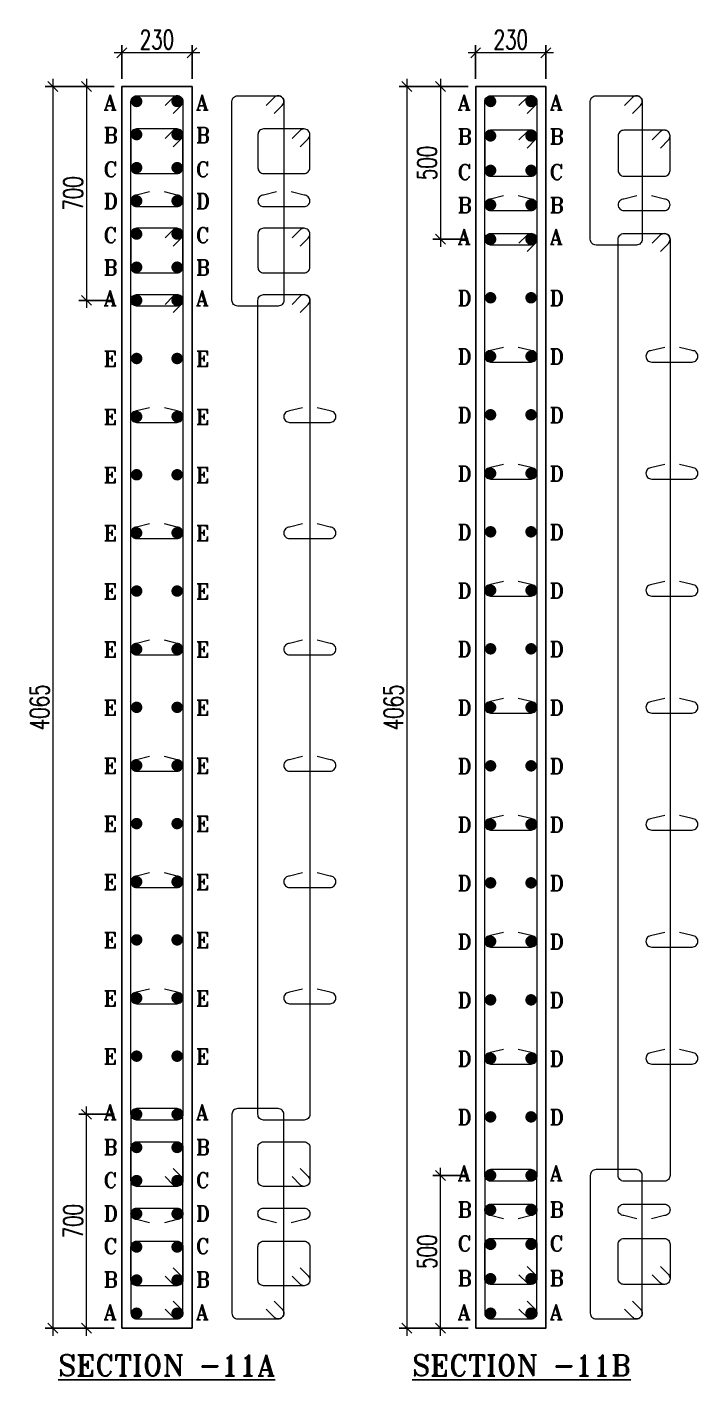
# Model space of a CAD drawing. Header units: millimetres. Extents: x 1363246 to 1691641, y -112430 to 78417.
# Drawn here: x 1593917 to 1602700, y -112375 to -94657 of the extents above; entities that cross this region are included whole.
import ezdxf

# ---------------------------------------------------------------- set-up
doc = ezdxf.new("R2010")
doc.units = ezdxf.units.MM
doc.header["$LTSCALE"] = 500
doc.header["$MEASUREMENT"] = 0
doc.header["$PDMODE"] = 34
doc.layers.get('Defpoints').update_dxf_attribs({"lineweight": 0})
doc.layers.add('DIAMENTION', color=1, linetype='Continuous', lineweight=0)
doc.layers.add('STEEL', color=7, linetype='Continuous', lineweight=20)
for name, color, linetype in [('Reinf', 4, 'Continuous'), ('S-TEXT', 3, 'Continuous'), ('TOWER AREA COLUMN.', 6, 'Continuous')]:
    doc.layers.add(name, color=color, linetype=linetype)
doc.styles.add('2MM', font='romans.shx', dxfattribs={"width": 0.7})
doc.styles.add('ROMANT', font='romant__.ttf', dxfattribs={"width": 0.9, "height": 600})
doc.dimstyles.new('SHUIB', dxfattribs={"dimtxt": 200, "dimasz": 180, "dimexe": 100, "dimexo": 250, "dimgap": 50, "dimtad": 2, "dimdec": 0, "dimzin": 1, "dimdsep": 46, "dimtxsty": '2MM', "dimblk": 'OBLIQUE', "dimcen": 0, "dimdle": 100, "dimclrd": 1, "dimclre": 1, "dimclrt": 3, "dimadec": 0, "dimazin": 0, "dimtfac": 1, "dimtdec": 0, "dimtix": 1, "dimtmove": 2, "dimatfit": 3, "dimfxl": 0, "dimtolj": 1, "dimlwd": -1, "dimarcsym": 0})

# ---------------------------------------------------------------- blocks, each defined once
blk = doc.blocks.new('_Oblique')
at = {"color": 0, "linetype": 'ByBlock', "lineweight": -2}
blk.add_line((-0.5, -0.5), (0.5, 0.5), dxfattribs=at)
blk = doc.blocks.new('*D202')
at = {"layer": 'Defpoints', "color": 0, "ltscale": 100, "transparency": 16777216}
for p in [(1595157, -94996), (1595157, -95436), (1596077, -95436)]:
    blk.add_point(p, dxfattribs=at)
at = {"layer": 'DIAMENTION', "color": 1, "lineweight": -2, "ltscale": 100, "transparency": 16777216}
for p, q in [((1595157, -95336), (1595157, -94896)), ((1596077, -95336), (1596077, -94896))]:
    blk.add_line(p, q, dxfattribs=at)
at = {"layer": 'DIAMENTION', "color": 1, "ltscale": 100, "transparency": 16777216}
blk.add_line((1596177, -94996), (1595057, -94996), dxfattribs=at)
at = {"layer": 'DIAMENTION', "color": 1, "ltscale": 100, "transparency": 16777216, "xscale": 130, "yscale": 130, "zscale": 130, "rotation": 180}
blk.add_blockref('_Oblique', (1595157, -94996), dxfattribs=at)
at = {"layer": 'DIAMENTION', "color": 1, "ltscale": 100, "transparency": 16777216, "xscale": 130, "yscale": 130, "zscale": 130}
blk.add_blockref('_Oblique', (1596077, -94996), dxfattribs=at)
at = {"layer": 'DIAMENTION', "color": 3, "ltscale": 100, "transparency": 16777216, "insert": (1595617, -94821), "char_height": 250, "attachment_point": 5, "style": '2MM'}
blk.add_mtext('\\A1;230', dxfattribs=at)
blk = doc.blocks.new('*D203')
at = {"layer": 'Defpoints', "color": 0, "ltscale": 100, "transparency": 16777216}
for p in [(1595157, -95436), (1594256, -111696), (1595157, -111696)]:
    blk.add_point(p, dxfattribs=at)
at = {"layer": 'DIAMENTION', "color": 1, "lineweight": -2, "ltscale": 100, "transparency": 16777216}
for p, q in [((1595057, -95436), (1594156, -95436)), ((1595057, -111696), (1594156, -111696))]:
    blk.add_line(p, q, dxfattribs=at)
at = {"layer": 'DIAMENTION', "color": 1, "ltscale": 100, "transparency": 16777216}
blk.add_line((1594256, -95336), (1594256, -111796), dxfattribs=at)
at = {"layer": 'DIAMENTION', "color": 1, "ltscale": 100, "transparency": 16777216, "xscale": 130, "yscale": 130, "zscale": 130}
for p, rotation in [((1594256, -95436), 90), ((1594256, -111696), 270)]:
    blk.add_blockref('_Oblique', p, dxfattribs=dict(at, rotation=rotation))
at = {"layer": 'DIAMENTION', "color": 3, "ltscale": 100, "transparency": 16777216, "insert": (1594081, -103566), "char_height": 250, "attachment_point": 5, "rotation": 90, "style": '2MM'}
blk.add_mtext('\\A1;4065', dxfattribs=at)
blk = doc.blocks.new('*D204')
at = {"layer": 'Defpoints', "color": 0, "ltscale": 100, "transparency": 16777216}
for p in [(1595157, -95436), (1594696, -98236), (1595157, -98236)]:
    blk.add_point(p, dxfattribs=at)
at = {"layer": 'DIAMENTION', "color": 1, "lineweight": -2, "ltscale": 100, "transparency": 16777216}
for p, q in [((1595057, -95436), (1594596, -95436)), ((1595057, -98236), (1594596, -98236))]:
    blk.add_line(p, q, dxfattribs=at)
at = {"layer": 'DIAMENTION', "color": 1, "ltscale": 100, "transparency": 16777216}
blk.add_line((1594696, -95336), (1594696, -98336), dxfattribs=at)
at = {"layer": 'DIAMENTION', "color": 1, "ltscale": 100, "transparency": 16777216, "xscale": 130, "yscale": 130, "zscale": 130}
for p, rotation in [((1594696, -95436), 90), ((1594696, -98236), 270)]:
    blk.add_blockref('_Oblique', p, dxfattribs=dict(at, rotation=rotation))
at = {"layer": 'DIAMENTION', "color": 3, "ltscale": 100, "transparency": 16777216, "insert": (1594521, -96836), "char_height": 250, "attachment_point": 5, "rotation": 90, "style": '2MM'}
blk.add_mtext('\\A1;700', dxfattribs=at)
blk = doc.blocks.new('*D226')
at = {"layer": 'Defpoints', "color": 0, "ltscale": 100, "transparency": 16777216}
for p in [(1594696, -108896), (1595157, -108896), (1595157, -111696)]:
    blk.add_point(p, dxfattribs=at)
at = {"layer": 'DIAMENTION', "color": 1, "lineweight": -2, "ltscale": 100, "transparency": 16777216}
for p, q in [((1595057, -108896), (1594596, -108896)), ((1595057, -111696), (1594596, -111696))]:
    blk.add_line(p, q, dxfattribs=at)
at = {"layer": 'DIAMENTION', "color": 1, "ltscale": 100, "transparency": 16777216}
blk.add_line((1594696, -111796), (1594696, -108796), dxfattribs=at)
at = {"layer": 'DIAMENTION', "color": 1, "ltscale": 100, "transparency": 16777216, "xscale": 130, "yscale": 130, "zscale": 130}
for p, rotation in [((1594696, -108896), 90), ((1594696, -111696), 270)]:
    blk.add_blockref('_Oblique', p, dxfattribs=dict(at, rotation=rotation))
at = {"layer": 'DIAMENTION', "color": 3, "ltscale": 100, "transparency": 16777216, "insert": (1594521, -110296), "char_height": 250, "attachment_point": 5, "rotation": 90, "style": '2MM'}
blk.add_mtext('\\A1;700', dxfattribs=at)
blk = doc.blocks.new('*D230')
at = {"layer": 'Defpoints', "color": 0, "ltscale": 100, "transparency": 16777216}
for p in [(1599790, -94996), (1599790, -95436), (1600710, -95436)]:
    blk.add_point(p, dxfattribs=at)
at = {"layer": 'DIAMENTION', "color": 1, "lineweight": -2, "ltscale": 100, "transparency": 16777216}
for p, q in [((1599790, -95336), (1599790, -94896)), ((1600710, -95336), (1600710, -94896))]:
    blk.add_line(p, q, dxfattribs=at)
at = {"layer": 'DIAMENTION', "color": 1, "ltscale": 100, "transparency": 16777216}
blk.add_line((1600810, -94996), (1599690, -94996), dxfattribs=at)
at = {"layer": 'DIAMENTION', "color": 1, "ltscale": 100, "transparency": 16777216, "xscale": 130, "yscale": 130, "zscale": 130, "rotation": 180}
blk.add_blockref('_Oblique', (1599790, -94996), dxfattribs=at)
at = {"layer": 'DIAMENTION', "color": 1, "ltscale": 100, "transparency": 16777216, "xscale": 130, "yscale": 130, "zscale": 130}
blk.add_blockref('_Oblique', (1600710, -94996), dxfattribs=at)
at = {"layer": 'DIAMENTION', "color": 3, "ltscale": 100, "transparency": 16777216, "insert": (1600250, -94821), "char_height": 250, "attachment_point": 5, "style": '2MM'}
blk.add_mtext('\\A1;230', dxfattribs=at)
blk = doc.blocks.new('*D231')
at = {"layer": 'Defpoints', "color": 0, "ltscale": 100, "transparency": 16777216}
for p in [(1599790, -95436), (1598890, -111696), (1599790, -111696)]:
    blk.add_point(p, dxfattribs=at)
at = {"layer": 'DIAMENTION', "color": 1, "lineweight": -2, "ltscale": 100, "transparency": 16777216}
for p, q in [((1599690, -95436), (1598790, -95436)), ((1599690, -111696), (1598790, -111696))]:
    blk.add_line(p, q, dxfattribs=at)
at = {"layer": 'DIAMENTION', "color": 1, "ltscale": 100, "transparency": 16777216}
blk.add_line((1598890, -95336), (1598890, -111796), dxfattribs=at)
at = {"layer": 'DIAMENTION', "color": 1, "ltscale": 100, "transparency": 16777216, "xscale": 130, "yscale": 130, "zscale": 130}
for p, rotation in [((1598890, -95436), 90), ((1598890, -111696), 270)]:
    blk.add_blockref('_Oblique', p, dxfattribs=dict(at, rotation=rotation))
at = {"layer": 'DIAMENTION', "color": 3, "ltscale": 100, "transparency": 16777216, "insert": (1598715, -103566), "char_height": 250, "attachment_point": 5, "rotation": 90, "style": '2MM'}
blk.add_mtext('\\A1;4065', dxfattribs=at)
blk = doc.blocks.new('*D229')
at = {"layer": 'Defpoints', "color": 0, "ltscale": 100, "transparency": 16777216}
for p in [(1599329, -109696), (1599790, -109696), (1599790, -111696)]:
    blk.add_point(p, dxfattribs=at)
at = {"layer": 'DIAMENTION', "color": 1, "ltscale": 100, "transparency": 16777216}
blk.add_line((1599329, -111796), (1599329, -109596), dxfattribs=at)
at = {"layer": 'DIAMENTION', "color": 1, "lineweight": -2, "ltscale": 100, "transparency": 16777216}
for p, q in [((1599690, -109696), (1599229, -109696)), ((1599690, -111696), (1599229, -111696))]:
    blk.add_line(p, q, dxfattribs=at)
at = {"layer": 'DIAMENTION', "color": 1, "ltscale": 100, "transparency": 16777216, "xscale": 130, "yscale": 130, "zscale": 130}
for p, rotation in [((1599329, -109696), 90), ((1599329, -111696), 270)]:
    blk.add_blockref('_Oblique', p, dxfattribs=dict(at, rotation=rotation))
at = {"layer": 'DIAMENTION', "color": 3, "ltscale": 100, "transparency": 16777216, "insert": (1599154, -110696), "char_height": 250, "attachment_point": 5, "rotation": 90, "style": '2MM'}
blk.add_mtext('\\A1;500', dxfattribs=at)
blk = doc.blocks.new('*D232')
at = {"layer": 'Defpoints', "color": 0, "ltscale": 100, "transparency": 16777216}
for p in [(1599790, -95436), (1599329, -97436), (1599790, -97436)]:
    blk.add_point(p, dxfattribs=at)
at = {"layer": 'DIAMENTION', "color": 1, "lineweight": -2, "ltscale": 100, "transparency": 16777216}
for p, q in [((1599690, -95436), (1599229, -95436)), ((1599690, -97436), (1599229, -97436))]:
    blk.add_line(p, q, dxfattribs=at)
at = {"layer": 'DIAMENTION', "color": 1, "ltscale": 100, "transparency": 16777216}
blk.add_line((1599329, -95336), (1599329, -97536), dxfattribs=at)
at = {"layer": 'DIAMENTION', "color": 1, "ltscale": 100, "transparency": 16777216, "xscale": 130, "yscale": 130, "zscale": 130}
for p, rotation in [((1599329, -95436), 90), ((1599329, -97436), 270)]:
    blk.add_blockref('_Oblique', p, dxfattribs=dict(at, rotation=rotation))
at = {"layer": 'DIAMENTION', "color": 3, "ltscale": 100, "transparency": 16777216, "insert": (1599154, -96436), "char_height": 250, "attachment_point": 5, "rotation": 90, "style": '2MM'}
blk.add_mtext('\\A1;500', dxfattribs=at)

msp = doc.modelspace()

# ---------------------------------------------------------------- linework, layer by layer
at = {"layer": 'Reinf', "color": 4, "linetype": 'ByBlock', "const_width": 75}
for points in [[(1595351.8, -95668.6, -1), (1595351.8, -95593.6, -1)], [(1595881.8, -95668.6, 1), (1595881.8, -95593.6, 1)], [(1599985.3, -95668.6, -1), (1599985.3, -95593.6, -1)], [(1600515.3, -95668.6, 1), (1600515.3, -95593.6, 1)], [(1595351.8, -96027.7, 1), (1595351.8, -96102.7, 1)], [(1595881.8, -96027.7, -1), (1595881.8, -96102.7, -1)], [(1599985.3, -96044.8, 1), (1599985.3, -96119.8, 1)], [(1600515.3, -96044.8, -1), (1600515.3, -96119.8, -1)], [(1595351.8, -96460.8, 1), (1595351.8, -96535.8, 1)], [(1595881.8, -96460.8, -1), (1595881.8, -96535.8, -1)], [(1599985.3, -96496.1, 1), (1599985.3, -96571.1, 1)], [(1600515.3, -96496.1, -1), (1600515.3, -96571.1, -1)], [(1595351.8, -96896.1, 1), (1595351.8, -96971.1, 1)], [(1595881.8, -96896.1, -1), (1595881.8, -96971.1, -1)], [(1599985.3, -96947.3, 1), (1599985.3, -97022.3, 1)], [(1600515.3, -96947.3, -1), (1600515.3, -97022.3, -1)], [(1595351.8, -97330.2, 1), (1595351.8, -97405.2, 1)], [(1595881.8, -97330.2, -1), (1595881.8, -97405.2, -1)], [(1599985.3, -97398.6, 1), (1599985.3, -97473.6, 1)], [(1600515.3, -97398.6, -1), (1600515.3, -97473.6, -1)], [(1595351.8, -97764.4, 1), (1595351.8, -97839.4, 1)], [(1595881.8, -97764.4, -1), (1595881.8, -97839.4, -1)], [(1599985.3, -98164.8, 1), (1599985.3, -98239.8, 1)], [(1600515.3, -98164.8, -1), (1600515.3, -98239.8, -1)], [(1595351.8, -98198.6, 1), (1595351.8, -98273.6, 1)], [(1595881.8, -98198.6, -1), (1595881.8, -98273.6, -1)], [(1595351.8, -98960, 1), (1595351.8, -99035, 1)], [(1595881.8, -98960, -1), (1595881.8, -99035, -1)], [(1599985.3, -98931.1, 1), (1599985.3, -99006.1, 1)], [(1600515.3, -98931.1, -1), (1600515.3, -99006.1, -1)], [(1595351.8, -99721.4, 1), (1595351.8, -99796.4, 1)], [(1595881.8, -99721.4, -1), (1595881.8, -99796.4, -1)], [(1599985.3, -99697.3, 1), (1599985.3, -99772.3, 1)], [(1600515.3, -99697.3, -1), (1600515.3, -99772.3, -1)], [(1595351.8, -100482.9, 1), (1595351.8, -100557.9, 1)], [(1595881.8, -100482.9, -1), (1595881.8, -100557.9, -1)], [(1599985.3, -100463.6, 1), (1599985.3, -100538.6, 1)], [(1600515.3, -100463.6, -1), (1600515.3, -100538.6, -1)], [(1595351.8, -101244.3, 1), (1595351.8, -101319.3, 1)], [(1595881.8, -101244.3, -1), (1595881.8, -101319.3, -1)], [(1599985.3, -101229.8, 1), (1599985.3, -101304.8, 1)], [(1600515.3, -101229.8, -1), (1600515.3, -101304.8, -1)], [(1595351.8, -102005.7, 1), (1595351.8, -102080.7, 1)], [(1595881.8, -102005.7, -1), (1595881.8, -102080.7, -1)], [(1599985.3, -101996.1, 1), (1599985.3, -102071.1, 1)], [(1600515.3, -101996.1, -1), (1600515.3, -102071.1, -1)], [(1595351.8, -102767.1, 1), (1595351.8, -102842.1, 1)], [(1595881.8, -102767.1, -1), (1595881.8, -102842.1, -1)], [(1599985.3, -102762.3, 1), (1599985.3, -102837.3, 1)], [(1600515.3, -102762.3, -1), (1600515.3, -102837.3, -1)], [(1595351.8, -103528.6, 1), (1595351.8, -103603.6, 1)], [(1595881.8, -103528.6, -1), (1595881.8, -103603.6, -1)], [(1599985.3, -103528.6, 1), (1599985.3, -103603.6, 1)], [(1600515.3, -103528.6, -1), (1600515.3, -103603.6, -1)], [(1595351.8, -104290, 1), (1595351.8, -104365, 1)], [(1595881.8, -104290, -1), (1595881.8, -104365, -1)], [(1599985.3, -104294.8, 1), (1599985.3, -104369.8, 1)], [(1600515.3, -104294.8, -1), (1600515.3, -104369.8, -1)], [(1595351.8, -105051.4, 1), (1595351.8, -105126.4, 1)], [(1595881.8, -105051.4, -1), (1595881.8, -105126.4, -1)], [(1599985.3, -105061.1, 1), (1599985.3, -105136.1, 1)], [(1600515.3, -105061.1, -1), (1600515.3, -105136.1, -1)], [(1595351.8, -105812.9, 1), (1595351.8, -105887.9, 1)], [(1595881.8, -105812.9, -1), (1595881.8, -105887.9, -1)], [(1599985.3, -105827.3, 1), (1599985.3, -105902.3, 1)], [(1600515.3, -105827.3, -1), (1600515.3, -105902.3, -1)], [(1595351.8, -106574.3, 1), (1595351.8, -106649.3, 1)], [(1595881.8, -106574.3, -1), (1595881.8, -106649.3, -1)], [(1599985.3, -106593.6, 1), (1599985.3, -106668.6, 1)], [(1600515.3, -106593.6, -1), (1600515.3, -106668.6, -1)], [(1595351.8, -107335.7, 1), (1595351.8, -107410.7, 1)], [(1595881.8, -107335.7, -1), (1595881.8, -107410.7, -1)], [(1599985.3, -107359.8, 1), (1599985.3, -107434.8, 1)], [(1600515.3, -107359.8, -1), (1600515.3, -107434.8, -1)], [(1595351.8, -108097.1, 1), (1595351.8, -108172.1, 1)], [(1595881.8, -108097.1, -1), (1595881.8, -108172.1, -1)], [(1599985.3, -108126.1, 1), (1599985.3, -108201.1, 1)], [(1600515.3, -108126.1, -1), (1600515.3, -108201.1, -1)], [(1595351.8, -108933.6, -1), (1595351.8, -108858.6, -1)], [(1595881.8, -108933.6, 1), (1595881.8, -108858.6, 1)], [(1599985.3, -108892.3, 1), (1599985.3, -108967.3, 1)], [(1600515.3, -108892.3, -1), (1600515.3, -108967.3, -1)], [(1595351.8, -109367.7, -1), (1595351.8, -109292.7, -1)], [(1595881.8, -109367.7, 1), (1595881.8, -109292.7, 1)], [(1599985.3, -109733.6, -1), (1599985.3, -109658.6, -1)], [(1600515.3, -109733.6, 1), (1600515.3, -109658.6, 1)], [(1595351.8, -109801.9, -1), (1595351.8, -109726.9, -1)], [(1595881.8, -109801.9, 1), (1595881.8, -109726.9, 1)], [(1595351.8, -110236.1, -1), (1595351.8, -110161.1, -1)], [(1595881.8, -110236.1, 1), (1595881.8, -110161.1, 1)], [(1599985.3, -110184.8, -1), (1599985.3, -110109.8, -1)], [(1600515.3, -110184.8, 1), (1600515.3, -110109.8, 1)], [(1595351.8, -110671.4, -1), (1595351.8, -110596.4, -1)], [(1595881.8, -110671.4, 1), (1595881.8, -110596.4, 1)], [(1599985.3, -110636.1, -1), (1599985.3, -110561.1, -1)], [(1600515.3, -110636.1, 1), (1600515.3, -110561.1, 1)], [(1595351.8, -111104.4, -1), (1595351.8, -111029.4, -1)], [(1595881.8, -111104.4, 1), (1595881.8, -111029.4, 1)], [(1599985.3, -111087.3, -1), (1599985.3, -111012.3, -1)], [(1600515.3, -111087.3, 1), (1600515.3, -111012.3, 1)], [(1595351.8, -111463.6, 1), (1595351.8, -111538.6, 1)], [(1595881.8, -111463.6, -1), (1595881.8, -111538.6, -1)], [(1599985.3, -111463.6, 1), (1599985.3, -111538.6, 1)], [(1600515.3, -111463.6, -1), (1600515.3, -111538.6, -1)]]:
    msp.add_lwpolyline(points, format="xyb", close=True, dxfattribs=at)
at = {"layer": 'STEEL', "color": 4, "linetype": 'ByBlock'}
for points in [[(1595351.8, -95556.1), (1595881.8, -95556.1, -0.4142136), (1595956.8, -95631.1), (1595956.8, -98236.1, -0.4142136), (1595881.8, -98311.1), (1595351.8, -98311.1, -0.4142136), (1595276.8, -98236.1), (1595276.8, -95631.1, -0.4142136)], [(1596674.5, -95556.1), (1597204.5, -95556.1, -0.4142136), (1597279.5, -95631.1), (1597279.5, -98236.1, -0.4142136), (1597204.5, -98311.1), (1596674.5, -98311.1, -0.4142136), (1596599.5, -98236.1), (1596599.5, -95631.1, -0.4142136)], [(1599985.3, -95556.1), (1600515.3, -95556.1, -0.4142136), (1600590.3, -95631.1), (1600590.3, -97436.1, -0.4142136), (1600515.3, -97511.1), (1599985.3, -97511.1, -0.4142136), (1599910.3, -97436.1), (1599910.3, -95631.1, -0.4142136)], [(1601365.7, -95556.1), (1601895.7, -95556.1, -0.4142136), (1601970.7, -95631.1), (1601970.7, -97436.1, -0.4142136), (1601895.7, -97511.1), (1601365.7, -97511.1, -0.4142136), (1601290.7, -97436.1), (1601290.7, -95631.1, -0.4142136)], [(1595351.8, -96574.4), (1595881.8, -96574.4, 0.4142136), (1595956.8, -96499.4), (1595956.8, -96065.8, 0.4142136), (1595881.8, -95990.8), (1595351.8, -95990.8, 0.4142136), (1595276.8, -96065.8), (1595276.8, -96499.4, 0.4142136)], [(1597014.2, -96574.4), (1597544.2, -96574.4, 0.4142136), (1597619.2, -96499.4), (1597619.2, -96065.8, 0.4142136), (1597544.2, -95990.8), (1597014.2, -95990.8, 0.4142136), (1596939.2, -96065.8), (1596939.2, -96499.4, 0.4142136)], [(1599985.3, -96609.7), (1600515.3, -96609.7, 0.4142136), (1600590.3, -96534.7), (1600590.3, -96082.9, 0.4142136), (1600515.3, -96007.9), (1599985.3, -96007.9, 0.4142136), (1599910.3, -96082.9), (1599910.3, -96534.7, 0.4142136)], [(1601730, -96609.7), (1602260, -96609.7, 0.4142136), (1602335, -96534.7), (1602335, -96082.9, 0.4142136), (1602260, -96007.9), (1601730, -96007.9, 0.4142136), (1601655, -96082.9), (1601655, -96534.7, 0.4142136)], [(1595351.8, -97876.9), (1595881.8, -97876.9, 0.4142136), (1595956.8, -97801.9), (1595956.8, -97367.2, 0.4142136), (1595881.8, -97292.2), (1595351.8, -97292.2, 0.4142136), (1595276.8, -97367.2), (1595276.8, -97801.9, 0.4142136)], [(1597014.2, -97876.9), (1597544.2, -97876.9, 0.4142136), (1597619.2, -97801.9), (1597619.2, -97367.2, 0.4142136), (1597544.2, -97292.2), (1597014.2, -97292.2, 0.4142136), (1596939.2, -97367.2), (1596939.2, -97801.9, 0.4142136)], [(1599985.3, -97361.1), (1600515.3, -97361.1, -0.4142136), (1600590.3, -97436.1), (1600590.3, -109696.1, -0.4142136), (1600515.3, -109771.1), (1599985.3, -109771.1, -0.4142136), (1599910.3, -109696.1), (1599910.3, -97436.1, -0.4142136)], [(1601730, -97361.1), (1602260, -97361.1, -0.4142136), (1602335, -97436.1), (1602335, -109696.1, -0.4142136), (1602260, -109771.1), (1601730, -109771.1, -0.4142136), (1601655, -109696.1), (1601655, -97436.1, -0.4142136)], [(1595351.8, -98161.1), (1595881.8, -98161.1, -0.4142136), (1595956.8, -98236.1), (1595956.8, -108896.1, -0.4142136), (1595881.8, -108971.1), (1595351.8, -108971.1, -0.4142136), (1595276.8, -108896.1), (1595276.8, -98236.1, -0.4142136)], [(1597014.2, -98161.1), (1597544.2, -98161.1, -0.4142136), (1597619.2, -98236.1), (1597619.2, -108896.1, -0.4142136), (1597544.2, -108971.1), (1597014.2, -108971.1, -0.4142136), (1596939.2, -108896.1), (1596939.2, -98236.1, -0.4142136)], [(1595351.8, -111576.1), (1595881.8, -111576.1, 0.4142136), (1595956.8, -111501.1), (1595956.8, -108896.1, 0.4142136), (1595881.8, -108821.1), (1595351.8, -108821.1, 0.4142136), (1595276.8, -108896.1), (1595276.8, -111501.1, 0.4142136)], [(1596674.5, -111576.1), (1597204.5, -111576.1, 0.4142136), (1597279.5, -111501.1), (1597279.5, -108896.1, 0.4142136), (1597204.5, -108821.1), (1596674.5, -108821.1, 0.4142136), (1596599.5, -108896.1), (1596599.5, -111501.1, 0.4142136)], [(1595351.8, -109255.2), (1595881.8, -109255.2, -0.4142136), (1595956.8, -109330.2), (1595956.8, -109765, -0.4142136), (1595881.8, -109840), (1595351.8, -109840, -0.4142136), (1595276.8, -109765), (1595276.8, -109330.2, -0.4142136)], [(1597014.2, -109255.2), (1597544.2, -109255.2, -0.4142136), (1597619.2, -109330.2), (1597619.2, -109765, -0.4142136), (1597544.2, -109840), (1597014.2, -109840, -0.4142136), (1596939.2, -109765), (1596939.2, -109330.2, -0.4142136)], [(1599985.3, -111576.1), (1600515.3, -111576.1, 0.4142136), (1600590.3, -111501.1), (1600590.3, -109696.1, 0.4142136), (1600515.3, -109621.1), (1599985.3, -109621.1, 0.4142136), (1599910.3, -109696.1), (1599910.3, -111501.1, 0.4142136)], [(1601365.7, -111576.1), (1601895.7, -111576.1, 0.4142136), (1601970.7, -111501.1), (1601970.7, -109696.1, 0.4142136), (1601895.7, -109621.1), (1601365.7, -109621.1, 0.4142136), (1601290.7, -109696.1), (1601290.7, -111501.1, 0.4142136)], [(1595351.8, -110557.7), (1595881.8, -110557.7, -0.4142136), (1595956.8, -110632.7), (1595956.8, -111066.4, -0.4142136), (1595881.8, -111141.4), (1595351.8, -111141.4, -0.4142136), (1595276.8, -111066.4), (1595276.8, -110632.7, -0.4142136)], [(1597014.2, -110557.7), (1597544.2, -110557.7, -0.4142136), (1597619.2, -110632.7), (1597619.2, -111066.4, -0.4142136), (1597544.2, -111141.4), (1597014.2, -111141.4, -0.4142136), (1596939.2, -111066.4), (1596939.2, -110632.7, -0.4142136)], [(1599985.3, -110522.5), (1600515.3, -110522.5, -0.4142136), (1600590.3, -110597.5), (1600590.3, -111049.3, -0.4142136), (1600515.3, -111124.3), (1599985.3, -111124.3, -0.4142136), (1599910.3, -111049.3), (1599910.3, -110597.5, -0.4142136)], [(1601730, -110522.5), (1602260, -110522.5, -0.4142136), (1602335, -110597.5), (1602335, -111049.3, -0.4142136), (1602260, -111124.3), (1601730, -111124.3, -0.4142136), (1601655, -111049.3), (1601655, -110597.5, -0.4142136)]]:
    msp.add_lwpolyline(points, format="xyb", close=True, dxfattribs=at)
for points in [[(1595829.8, -95789.3), (1595935, -95684.1, 0.4142136), (1595935, -95578), (1595935, -95578, 0.4142136), (1595828.9, -95578), (1595723.7, -95683.3)], [(1597152.5, -95789.3), (1597257.7, -95684.1, 0.4142136), (1597257.7, -95578), (1597257.7, -95578, 0.4142136), (1597151.6, -95578), (1597046.4, -95683.3)], [(1600463.2, -95789.3), (1600568.4, -95684.1, 0.4142136), (1600568.4, -95578), (1600568.4, -95578, 0.4142136), (1600462.4, -95578), (1600357.2, -95683.3)], [(1601843.7, -95789.3), (1601948.9, -95684.1, 0.4142136), (1601948.9, -95578), (1601948.9, -95578, 0.4142136), (1601842.8, -95578), (1601737.6, -95683.3)], [(1595829.8, -96224), (1595935, -96118.8, 0.4142136), (1595935, -96012.8), (1595935, -96012.8, 0.4142136), (1595828.9, -96012.8), (1595723.7, -96118)], [(1597492.1, -96224), (1597597.3, -96118.8, 0.4142136), (1597597.3, -96012.8), (1597597.3, -96012.8, 0.4142136), (1597491.3, -96012.8), (1597386, -96118)], [(1600463.2, -96241.1), (1600568.4, -96135.9, 0.4142136), (1600568.4, -96029.8), (1600568.4, -96029.8, 0.4142136), (1600462.4, -96029.8), (1600357.2, -96135.1)], [(1602208, -96241.1), (1602313.2, -96135.9, 0.4142136), (1602313.2, -96029.8), (1602313.2, -96029.8, 0.4142136), (1602207.1, -96029.8), (1602101.9, -96135.1)], [(1595522.1, -96816.4), (1595351.8, -96858.6, 0.4142136), (1595276.8, -96933.6), (1595276.8, -96933.6, 0.4142136), (1595351.8, -97008.6), (1595881.8, -97008.6, 0.4142136), (1595956.8, -96933.6), (1595956.8, -96933.6, 0.4142136), (1595881.8, -96858.6), (1595714.6, -96816.4)], [(1597184.4, -96816.4), (1597014.2, -96858.6, 0.4142136), (1596939.2, -96933.6), (1596939.2, -96933.6, 0.4142136), (1597014.2, -97008.6), (1597544.2, -97008.6, 0.4142136), (1597619.2, -96933.6), (1597619.2, -96933.6, 0.4142136), (1597544.2, -96858.6), (1597376.9, -96816.4)], [(1600155.6, -96867.6), (1599985.3, -96909.8, 0.4142136), (1599910.3, -96984.8), (1599910.3, -96984.8, 0.4142136), (1599985.3, -97059.8), (1600515.3, -97059.8, 0.4142136), (1600590.3, -96984.8), (1600590.3, -96984.8, 0.4142136), (1600515.3, -96909.8), (1600348, -96867.6)], [(1601900.3, -96867.6), (1601730, -96909.8, 0.4142136), (1601655, -96984.8), (1601655, -96984.8, 0.4142136), (1601730, -97059.8), (1602260, -97059.8, 0.4142136), (1602335, -96984.8), (1602335, -96984.8, 0.4142136), (1602260, -96909.8), (1602092.7, -96867.6)], [(1595829.8, -97525.4), (1595935, -97420.2, 0.4142136), (1595935, -97314.2), (1595935, -97314.2, 0.4142136), (1595828.9, -97314.2), (1595723.7, -97419.4)], [(1597492.1, -97525.4), (1597597.3, -97420.2, 0.4142136), (1597597.3, -97314.2), (1597597.3, -97314.2, 0.4142136), (1597491.3, -97314.2), (1597386, -97419.4)], [(1600463.2, -97594.9), (1600568.4, -97489.7, 0.4142136), (1600568.4, -97383.6), (1600568.4, -97383.6, 0.4142136), (1600462.4, -97383.6), (1600357.2, -97488.8)], [(1602208, -97594.9), (1602313.2, -97489.7, 0.4142136), (1602313.2, -97383.6), (1602313.2, -97383.6, 0.4142136), (1602207.1, -97383.6), (1602101.9, -97488.8)], [(1595829.7, -98394.3), (1595934.9, -98289.1, 0.4142136), (1595934.9, -98183), (1595934.9, -98183, 0.4142136), (1595828.8, -98183), (1595723.6, -98288.3)], [(1597492, -98394.3), (1597597.2, -98289.1, 0.4142136), (1597597.2, -98183), (1597597.2, -98183, 0.4142136), (1597491.1, -98183), (1597385.9, -98288.3)], [(1600155.6, -98851.4), (1599985.3, -98893.6, 0.4142136), (1599910.3, -98968.6), (1599910.3, -98968.6, 0.4142136), (1599985.3, -99043.6), (1600515.3, -99043.6, 0.4142136), (1600590.3, -98968.6), (1600590.3, -98968.6, 0.4142136), (1600515.3, -98893.6), (1600348, -98851.4)], [(1602265.1, -98851.4), (1602094.8, -98893.6, 0.4142136), (1602019.8, -98968.6), (1602019.8, -98968.6, 0.4142136), (1602094.8, -99043.6), (1602624.8, -99043.6, 0.4142136), (1602699.8, -98968.6), (1602699.8, -98968.6, 0.4142136), (1602624.8, -98893.6), (1602457.5, -98851.4)], [(1595522.1, -99641.7), (1595351.8, -99683.9, 0.4142136), (1595276.8, -99758.9), (1595276.8, -99758.9, 0.4142136), (1595351.8, -99833.9), (1595881.8, -99833.9, 0.4142136), (1595956.8, -99758.9), (1595956.8, -99758.9, 0.4142136), (1595881.8, -99683.9), (1595714.6, -99641.7)], [(1597524.4, -99641.7), (1597354.1, -99683.9, 0.4142136), (1597279.1, -99758.9), (1597279.1, -99758.9, 0.4142136), (1597354.1, -99833.9), (1597884.1, -99833.9, 0.4142136), (1597959.1, -99758.9), (1597959.1, -99758.9, 0.4142136), (1597884.1, -99683.9), (1597716.8, -99641.7)], [(1600155.6, -100383.9), (1599985.3, -100426.1, 0.4142136), (1599910.3, -100501.1), (1599910.3, -100501.1, 0.4142136), (1599985.3, -100576.1), (1600515.3, -100576.1, 0.4142136), (1600590.3, -100501.1), (1600590.3, -100501.1, 0.4142136), (1600515.3, -100426.1), (1600348, -100383.9)], [(1602265.1, -100383.9), (1602094.8, -100426.1, 0.4142136), (1602019.8, -100501.1), (1602019.8, -100501.1, 0.4142136), (1602094.8, -100576.1), (1602624.8, -100576.1, 0.4142136), (1602699.8, -100501.1), (1602699.8, -100501.1, 0.4142136), (1602624.8, -100426.1), (1602457.5, -100383.9)], [(1595522.1, -101164.6), (1595351.8, -101206.8, 0.4142136), (1595276.8, -101281.8), (1595276.8, -101281.8, 0.4142136), (1595351.8, -101356.8), (1595881.8, -101356.8, 0.4142136), (1595956.8, -101281.8), (1595956.8, -101281.8, 0.4142136), (1595881.8, -101206.8), (1595714.6, -101164.6)], [(1597524.4, -101164.6), (1597354.1, -101206.8, 0.4142136), (1597279.1, -101281.8), (1597279.1, -101281.8, 0.4142136), (1597354.1, -101356.8), (1597884.1, -101356.8, 0.4142136), (1597959.1, -101281.8), (1597959.1, -101281.8, 0.4142136), (1597884.1, -101206.8), (1597716.8, -101164.6)], [(1600155.6, -101916.4), (1599985.3, -101958.6, 0.4142136), (1599910.3, -102033.6), (1599910.3, -102033.6, 0.4142136), (1599985.3, -102108.6), (1600515.3, -102108.6, 0.4142136), (1600590.3, -102033.6), (1600590.3, -102033.6, 0.4142136), (1600515.3, -101958.6), (1600348, -101916.4)], [(1602265.1, -101916.4), (1602094.8, -101958.6, 0.4142136), (1602019.8, -102033.6), (1602019.8, -102033.6, 0.4142136), (1602094.8, -102108.6), (1602624.8, -102108.6, 0.4142136), (1602699.8, -102033.6), (1602699.8, -102033.6, 0.4142136), (1602624.8, -101958.6), (1602457.5, -101916.4)], [(1595522.1, -102687.4), (1595351.8, -102729.6, 0.4142136), (1595276.8, -102804.6), (1595276.8, -102804.6, 0.4142136), (1595351.8, -102879.6), (1595881.8, -102879.6, 0.4142136), (1595956.8, -102804.6), (1595956.8, -102804.6, 0.4142136), (1595881.8, -102729.6), (1595714.6, -102687.4)], [(1597524.4, -102687.4), (1597354.1, -102729.6, 0.4142136), (1597279.1, -102804.6), (1597279.1, -102804.6, 0.4142136), (1597354.1, -102879.6), (1597884.1, -102879.6, 0.4142136), (1597959.1, -102804.6), (1597959.1, -102804.6, 0.4142136), (1597884.1, -102729.6), (1597716.8, -102687.4)], [(1600155.6, -103448.9), (1599985.3, -103491.1, 0.4142136), (1599910.3, -103566.1), (1599910.3, -103566.1, 0.4142136), (1599985.3, -103641.1), (1600515.3, -103641.1, 0.4142136), (1600590.3, -103566.1), (1600590.3, -103566.1, 0.4142136), (1600515.3, -103491.1), (1600348, -103448.9)], [(1602265.1, -103448.9), (1602094.8, -103491.1, 0.4142136), (1602019.8, -103566.1), (1602019.8, -103566.1, 0.4142136), (1602094.8, -103641.1), (1602624.8, -103641.1, 0.4142136), (1602699.8, -103566.1), (1602699.8, -103566.1, 0.4142136), (1602624.8, -103491.1), (1602457.5, -103448.9)], [(1595522.1, -104210.3), (1595351.8, -104252.5, 0.4142136), (1595276.8, -104327.5), (1595276.8, -104327.5, 0.4142136), (1595351.8, -104402.5), (1595881.8, -104402.5, 0.4142136), (1595956.8, -104327.5), (1595956.8, -104327.5, 0.4142136), (1595881.8, -104252.5), (1595714.6, -104210.3)], [(1597524.4, -104210.3), (1597354.1, -104252.5, 0.4142136), (1597279.1, -104327.5), (1597279.1, -104327.5, 0.4142136), (1597354.1, -104402.5), (1597884.1, -104402.5, 0.4142136), (1597959.1, -104327.5), (1597959.1, -104327.5, 0.4142136), (1597884.1, -104252.5), (1597716.8, -104210.3)], [(1600155.6, -104981.4), (1599985.3, -105023.6, 0.4142136), (1599910.3, -105098.6), (1599910.3, -105098.6, 0.4142136), (1599985.3, -105173.6), (1600515.3, -105173.6, 0.4142136), (1600590.3, -105098.6), (1600590.3, -105098.6, 0.4142136), (1600515.3, -105023.6), (1600348, -104981.4)], [(1602265.1, -104981.4), (1602094.8, -105023.6, 0.4142136), (1602019.8, -105098.6), (1602019.8, -105098.6, 0.4142136), (1602094.8, -105173.6), (1602624.8, -105173.6, 0.4142136), (1602699.8, -105098.6), (1602699.8, -105098.6, 0.4142136), (1602624.8, -105023.6), (1602457.5, -104981.4)], [(1595522.1, -105733.1), (1595351.8, -105775.4, 0.4142136), (1595276.8, -105850.4), (1595276.8, -105850.4, 0.4142136), (1595351.8, -105925.4), (1595881.8, -105925.4, 0.4142136), (1595956.8, -105850.4), (1595956.8, -105850.4, 0.4142136), (1595881.8, -105775.4), (1595714.6, -105733.1)], [(1597524.4, -105733.1), (1597354.1, -105775.4, 0.4142136), (1597279.1, -105850.4), (1597279.1, -105850.4, 0.4142136), (1597354.1, -105925.4), (1597884.1, -105925.4, 0.4142136), (1597959.1, -105850.4), (1597959.1, -105850.4, 0.4142136), (1597884.1, -105775.4), (1597716.8, -105733.1)], [(1600155.6, -106513.9), (1599985.3, -106556.1, 0.4142136), (1599910.3, -106631.1), (1599910.3, -106631.1, 0.4142136), (1599985.3, -106706.1), (1600515.3, -106706.1, 0.4142136), (1600590.3, -106631.1), (1600590.3, -106631.1, 0.4142136), (1600515.3, -106556.1), (1600348, -106513.9)], [(1602265.1, -106513.9), (1602094.8, -106556.1, 0.4142136), (1602019.8, -106631.1), (1602019.8, -106631.1, 0.4142136), (1602094.8, -106706.1), (1602624.8, -106706.1, 0.4142136), (1602699.8, -106631.1), (1602699.8, -106631.1, 0.4142136), (1602624.8, -106556.1), (1602457.5, -106513.9)], [(1595522.1, -107256), (1595351.8, -107298.2, 0.4142136), (1595276.8, -107373.2), (1595276.8, -107373.2, 0.4142136), (1595351.8, -107448.2), (1595881.8, -107448.2, 0.4142136), (1595956.8, -107373.2), (1595956.8, -107373.2, 0.4142136), (1595881.8, -107298.2), (1595714.6, -107256)], [(1597524.4, -107256), (1597354.1, -107298.2, 0.4142136), (1597279.1, -107373.2), (1597279.1, -107373.2, 0.4142136), (1597354.1, -107448.2), (1597884.1, -107448.2, 0.4142136), (1597959.1, -107373.2), (1597959.1, -107373.2, 0.4142136), (1597884.1, -107298.2), (1597716.8, -107256)], [(1600155.6, -108046.4), (1599985.3, -108088.6, 0.4142136), (1599910.3, -108163.6), (1599910.3, -108163.6, 0.4142136), (1599985.3, -108238.6), (1600515.3, -108238.6, 0.4142136), (1600590.3, -108163.6), (1600590.3, -108163.6, 0.4142136), (1600515.3, -108088.6), (1600348, -108046.4)], [(1602265.1, -108046.4), (1602094.8, -108088.6, 0.4142136), (1602019.8, -108163.6), (1602019.8, -108163.6, 0.4142136), (1602094.8, -108238.6), (1602624.8, -108238.6, 0.4142136), (1602699.8, -108163.6), (1602699.8, -108163.6, 0.4142136), (1602624.8, -108088.6), (1602457.5, -108046.4)], [(1595829.8, -109606.7), (1595935, -109711.9, -0.4142136), (1595935, -109818), (1595935, -109818, -0.4142136), (1595828.9, -109818), (1595723.7, -109712.8)], [(1597492.1, -109606.7), (1597597.3, -109711.9, -0.4142136), (1597597.3, -109818), (1597597.3, -109818, -0.4142136), (1597491.3, -109818), (1597386, -109712.8)], [(1595522.1, -110315.8), (1595351.8, -110273.6, -0.4142136), (1595276.8, -110198.6), (1595276.8, -110198.6, -0.4142136), (1595351.8, -110123.6), (1595881.8, -110123.6, -0.4142136), (1595956.8, -110198.6), (1595956.8, -110198.6, -0.4142136), (1595881.8, -110273.6), (1595714.6, -110315.8)], [(1597184.4, -110315.8), (1597014.2, -110273.6, -0.4142136), (1596939.2, -110198.6), (1596939.2, -110198.6, -0.4142136), (1597014.2, -110123.6), (1597544.2, -110123.6, -0.4142136), (1597619.2, -110198.6), (1597619.2, -110198.6, -0.4142136), (1597544.2, -110273.6), (1597376.9, -110315.8)], [(1600155.6, -110264.5), (1599985.3, -110222.3, -0.4142136), (1599910.3, -110147.3), (1599910.3, -110147.3, -0.4142136), (1599985.3, -110072.3), (1600515.3, -110072.3, -0.4142136), (1600590.3, -110147.3), (1600590.3, -110147.3, -0.4142136), (1600515.3, -110222.3), (1600348, -110264.5)], [(1601900.3, -110264.5), (1601730, -110222.3, -0.4142136), (1601655, -110147.3), (1601655, -110147.3, -0.4142136), (1601730, -110072.3), (1602260, -110072.3, -0.4142136), (1602335, -110147.3), (1602335, -110147.3, -0.4142136), (1602260, -110222.3), (1602092.7, -110264.5)], [(1595829.8, -110908.1), (1595935, -111013.3, -0.4142136), (1595935, -111119.4), (1595935, -111119.4, -0.4142136), (1595828.9, -111119.4), (1595723.7, -111014.2)], [(1597492.1, -110908.1), (1597597.3, -111013.3, -0.4142136), (1597597.3, -111119.4), (1597597.3, -111119.4, -0.4142136), (1597491.3, -111119.4), (1597386, -111014.2)], [(1600463.2, -110891), (1600568.4, -110996.2, -0.4142136), (1600568.4, -111102.3), (1600568.4, -111102.3, -0.4142136), (1600462.4, -111102.3), (1600357.2, -110997.1)], [(1602208, -110891), (1602313.2, -110996.2, -0.4142136), (1602313.2, -111102.3), (1602313.2, -111102.3, -0.4142136), (1602207.1, -111102.3), (1602101.9, -110997.1)], [(1595829.8, -111342.8), (1595935, -111448, -0.4142136), (1595935, -111554.1), (1595935, -111554.1, -0.4142136), (1595828.9, -111554.1), (1595723.7, -111448.9)], [(1597152.5, -111342.8), (1597257.7, -111448, -0.4142136), (1597257.7, -111554.1), (1597257.7, -111554.1, -0.4142136), (1597151.6, -111554.1), (1597046.4, -111448.9)], [(1600463.2, -111342.8), (1600568.4, -111448, -0.4142136), (1600568.4, -111554.1), (1600568.4, -111554.1, -0.4142136), (1600462.4, -111554.1), (1600357.2, -111448.9)], [(1601843.7, -111342.8), (1601948.9, -111448, -0.4142136), (1601948.9, -111554.1), (1601948.9, -111554.1, -0.4142136), (1601842.8, -111554.1), (1601737.6, -111448.9)]]:
    msp.add_lwpolyline(points, format="xyb", dxfattribs=at)
at = {"layer": 'TOWER AREA COLUMN.', "color": 3}
for points in [[(1595156.8, -111696.1), (1596076.8, -111696.1), (1596076.8, -95436.1), (1595156.8, -95436.1)], [(1599790.3, -111696.1), (1600710.3, -111696.1), (1600710.3, -95436.1), (1599790.3, -95436.1)]]:
    msp.add_lwpolyline(points, close=True, dxfattribs=at)

# ---------------------------------------------------------------- texts
at = {"layer": 'S-TEXT', "color": 1, "style": 'ROMANT'}
for s, height, p in [('A', 200, (1594919.9, -95746.3, 0)), ('A', 200, (1596125.7, -95746.3, 0)), ('A', 200, (1599553.4, -95746.3, 0)), ('A', 200, (1600759.1, -95746.3, 0)), ('B', 200, (1594919.9, -96171.8, 0)), ('B', 200, (1596125.7, -96171.8, 0)), ('B', 200, (1599553.4, -96188.8, 0)), ('B', 200, (1600759.1, -96188.8, 0)), ('C', 200, (1594919.9, -96620.3, 0)), ('C', 200, (1596125.7, -96620.3, 0)), ('C', 200, (1599553.4, -96655.6, 0)), ('C', 200, (1600759.1, -96655.6, 0)), ('D', 200, (1594919.9, -97036.6, 0)), ('D', 200, (1596125.7, -97036.6, 0)), ('B', 200, (1599553.4, -97087.8, 0)), ('B', 200, (1600759.1, -97087.8, 0)), ('C', 200, (1594917.9, -97483.1, 0)), ('C', 200, (1596125.7, -97483.1, 0)), ('A', 200, (1599553.4, -97504.3, 0)), ('A', 200, (1600759.1, -97504.3, 0)), ('B', 200, (1594917.9, -97906.4, 0)), ('B', 200, (1596125.7, -97906.4, 0)), ('A', 200, (1594919.9, -98308.3, 0)), ('A', 200, (1596125.7, -98308.3, 0)), ('D', 200, (1599551.3, -98306.8, 0)), ('D', 200, (1600759.1, -98306.8, 0)), ('E', 200, (1594917.9, -99102, 0)), ('E', 200, (1596125.7, -99102, 0)), ('D', 200, (1599551.3, -99073, 0)), ('D', 200, (1600759.1, -99073, 0)), ('E', 200, (1594917.9, -99863.4, 0)), ('E', 200, (1596125.7, -99863.4, 0)), ('D', 200, (1599551.3, -99839.3, 0)), ('D', 200, (1600759.1, -99839.3, 0)), ('E', 200, (1594917.9, -100624.8, 0)), ('E', 200, (1596125.7, -100624.8, 0)), ('D', 200, (1599551.3, -100605.5, 0)), ('D', 200, (1600759.1, -100605.5, 0)), ('E', 200, (1594917.9, -101386.3, 0)), ('E', 200, (1596125.7, -101386.3, 0)), ('D', 200, (1599551.3, -101371.8, 0)), ('D', 200, (1600759.1, -101371.8, 0)), ('E', 200, (1594917.9, -102147.7, 0)), ('E', 200, (1596125.7, -102147.7, 0)), ('D', 200, (1599551.3, -102138, 0)), ('D', 200, (1600759.1, -102138, 0)), ('E', 200, (1594917.9, -102909.1, 0)), ('E', 200, (1596125.7, -102909.1, 0)), ('D', 200, (1599551.3, -102904.3, 0)), ('D', 200, (1600759.1, -102904.3, 0)), ('E', 200, (1594917.9, -103670.5, 0)), ('E', 200, (1596125.7, -103670.5, 0)), ('D', 200, (1599551.3, -103670.5, 0)), ('D', 200, (1600759.1, -103670.5, 0)), ('E', 200, (1594917.9, -104432, 0)), ('E', 200, (1596125.7, -104432, 0)), ('D', 200, (1599551.3, -104436.8, 0)), ('D', 200, (1600759.1, -104436.8, 0)), ('E', 200, (1594917.9, -105193.4, 0)), ('E', 200, (1596125.7, -105193.4, 0)), ('D', 200, (1599551.3, -105203, 0)), ('D', 200, (1600759.1, -105203, 0)), ('E', 200, (1594917.9, -105954.8, 0)), ('E', 200, (1596125.7, -105954.8, 0)), ('D', 200, (1599551.3, -105969.3, 0)), ('D', 200, (1600759.1, -105969.3, 0)), ('E', 200, (1594917.9, -106716.3, 0)), ('E', 200, (1596125.7, -106716.3, 0)), ('D', 200, (1599551.3, -106735.5, 0)), ('D', 200, (1600759.1, -106735.5, 0)), ('E', 200, (1594917.9, -107477.7, 0)), ('E', 200, (1596125.7, -107477.7, 0)), ('D', 200, (1599551.3, -107501.8, 0)), ('D', 200, (1600759.1, -107501.8, 0)), ('E', 200, (1594917.9, -108239.1, 0)), ('E', 200, (1596125.7, -108239.1, 0)), ('D', 200, (1599551.3, -108268, 0)), ('D', 200, (1600759.1, -108268, 0)), ('A', 200, (1594919.9, -108968.1, 0)), ('A', 200, (1596125.7, -108968.1, 0)), ('D', 200, (1599551.3, -109034.3, 0)), ('D', 200, (1600759.1, -109034.3, 0)), ('B', 200, (1594917.9, -109425.8, 0)), ('B', 200, (1596125.7, -109425.8, 0)), ('C', 200, (1594917.9, -109859.9, 0)), ('C', 200, (1596125.7, -109859.9, 0)), ('A', 200, (1599553.4, -109768.1, 0)), ('A', 200, (1600759.1, -109768.1, 0)), ('D', 200, (1594919.9, -110295.6, 0)), ('D', 200, (1596125.7, -110295.6, 0)), ('B', 200, (1599553.4, -110244.3, 0)), ('B', 200, (1600759.1, -110244.3, 0)), ('C', 200, (1594919.9, -110722.8, 0)), ('C', 200, (1596125.7, -110722.8, 0)), ('C', 200, (1599553.4, -110687.5, 0)), ('C', 200, (1600759.1, -110687.5, 0)), ('B', 200, (1594919.9, -111160.4, 0)), ('B', 200, (1596125.7, -111160.4, 0)), ('B', 200, (1599553.4, -111143.3, 0)), ('B', 200, (1600759.1, -111143.3, 0)), ('A', 200, (1594919.9, -111585.8, 0)), ('A', 200, (1596125.7, -111585.8, 0)), ('A', 200, (1599553.4, -111585.8, 0)), ('A', 200, (1600759.1, -111585.8, 0)), ('%%USECTION -11A', 275, (1594324.4, -112320.1, -9.7)), ('%%USECTION -11B', 275, (1598957.9, -112320.1, -9.7))]:
    msp.add_text(s, height=height, dxfattribs=at).set_placement(p)

# ---------------------------------------------------------------- dimensions: what is measured, and where the dimension line sits
at = {"layer": 'DIAMENTION', "ltscale": 100}
for base, p1, p2, picture, middle in [((1595156.8, -94995.8), (1596076.8, -95436.1), (1595156.8, -95436.1), '*D202', (1595616.8, -94820.8)), ((1599790.3, -94995.8), (1600710.3, -95436.1), (1599790.3, -95436.1), '*D230', (1600250.3, -94820.8))]:
    dim = msp.add_linear_dim(base=base, p1=p1, p2=p2, dimstyle='SHUIB', override={"dimtxt": 250, "dimasz": 130, "dimexo": 100, "dimlfac": 0.25, "dimtmove": 0}, dxfattribs=at)
    dim.commit()
    dim.dimension.update_dxf_attribs({"geometry": picture, "text_midpoint": middle})
for base, p1, p2, angle, picture, middle in [((1594256.5, -111696.1), (1595156.8, -95436.1), (1595156.8, -111696.1), 90, '*D203', (1594081.5, -103566.1)), ((1594695.7, -98236.1), (1595156.8, -95436.1), (1595156.8, -98236.1), 270, '*D204', (1594520.7, -96836.1)), ((1598889.9, -111696.1), (1599790.3, -95436.1), (1599790.3, -111696.1), 90, '*D231', (1598714.9, -103566.1)), ((1599329.1, -97436.1), (1599790.3, -95436.1), (1599790.3, -97436.1), 270, '*D232', (1599154.1, -96436.1)), ((1594695.7, -108896.1), (1595156.8, -111696.1), (1595156.8, -108896.1), 90, '*D226', (1594520.7, -110296.1)), ((1599329.1, -109696.1), (1599790.3, -111696.1), (1599790.3, -109696.1), 90, '*D229', (1599154.1, -110696.1))]:
    dim = msp.add_linear_dim(base=base, p1=p1, p2=p2, angle=angle, dimstyle='SHUIB', override={"dimtxt": 250, "dimasz": 130, "dimexo": 100, "dimlfac": 0.25, "dimtmove": 0}, dxfattribs=at)
    dim.commit()
    dim.dimension.update_dxf_attribs({"geometry": picture, "text_midpoint": middle})

doc.saveas('drawing.dxf')
